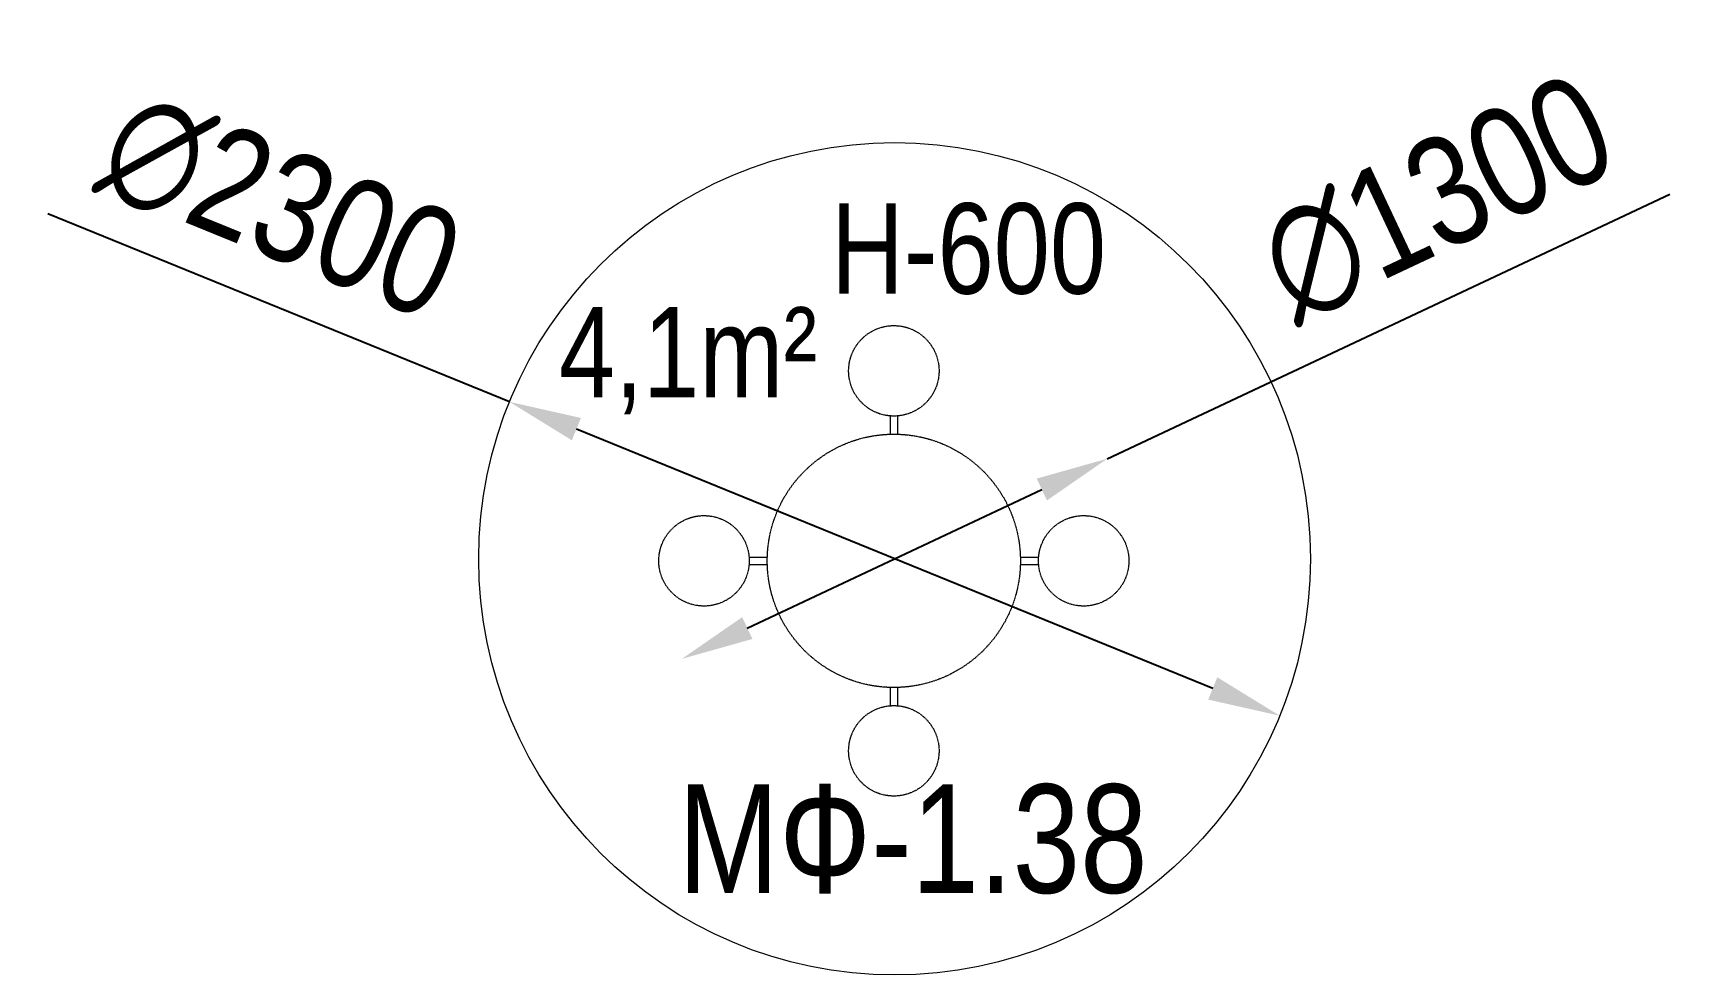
# Model space of a CAD drawing. Header units: millimetres. Extents: x -2245 to 2318, y -1112 to 1490.
import ezdxf

# ---------------------------------------------------------------- set-up
doc = ezdxf.new("R2010")
doc.units = ezdxf.units.MM
doc.linetypes.add('HIDDEN', pattern=[1.905, 1.27, -0.635])
for name, color, linetype in [('DIKOM_АРТИКУЛ', 7, 'Continuous'), ('DIKOM_ЗОНА', 90, 'Continuous'), ('DIKOM_ОБЪЕКТ', 7, 'Continuous'), ('DIKOM_РАЗМЕР_ЗОНА', 7, 'Continuous'), ('DIKOM_РАЗМЕР_ОБЪЕКТА', 7, 'Continuous')]:
    doc.layers.add(name, color=color, linetype=linetype)
doc.styles.add('style1', font='arialbd.ttf', dxfattribs={"width": 0.8})
doc.dimstyles.new('1-50', dxfattribs={"dimtxt": 300, "dimasz": 200, "dimexe": 100, "dimexo": 0, "dimgap": 100, "dimtad": 1, "dimtxsty": 'style1', "dimcen": 200, "dimclrd": 7, "dimclre": 7, "dimclrt": 7, "dimadec": 1, "dimazin": 2, "dimtfac": 1, "dimtmove": 0, "dimatfit": 2, "dimfxl": 0, "dimlwd": 25, "dimlwe": 18, "dimarcsym": 0})

# ---------------------------------------------------------------- blocks, each defined once
blk = doc.blocks.new('*D0')
at = {"layer": 'Defpoints', "color": 0, "transparency": 16777216}
for p in [(-927.7, 471.2), (1202.6, -396.1)]:
    blk.add_point(p, dxfattribs=at)
at = {"layer": 'DIKOM_РАЗМЕР_ЗОНА', "color": 7, "lineweight": 25, "transparency": 16777216}
for p, q in [((-927.7, 471.2), (-2204.4, 990.9)), ((1017.3, -320.6), (-742.4, 395.8))]:
    blk.add_line(p, q, dxfattribs=at)
at = {"layer": 'DIKOM_РАЗМЕР_ЗОНА', "color": 7, "transparency": 16777216}
for points in [[(-729.9, 426.6), (-755, 364.9), (-927.7, 471.2)], [(1029.9, -289.8), (1004.7, -351.5), (1202.6, -396.1)]]:
    blk.add_solid(points, dxfattribs=at)
at = {"layer": 'DIKOM_РАЗМЕР_ЗОНА', "color": 7, "lineweight": 200, "transparency": 16777216, "insert": (-1560.7, 1011.3), "char_height": 300, "attachment_point": 5, "rotation": 337.8481, "style": 'style1'}
blk.add_mtext('{\\fArial|b0|i0|c204|p34;∅2300}', dxfattribs=at)
blk = doc.blocks.new('*D1')
at = {"layer": 'Defpoints', "color": 0, "linetype": 'Continuous', "transparency": 16777216}
for p in [(725.7, 314.1), (-450.8, -239)]:
    blk.add_point(p, dxfattribs=at)
at = {"layer": 'DIKOM_РАЗМЕР_ОБЪЕКТА', "color": 7, "linetype": 'Continuous', "lineweight": 25, "transparency": 16777216}
for p, q in [((725.7, 314.1), (2281.5, 1045.4)), ((-269.8, -153.9), (544.7, 229))]:
    blk.add_line(p, q, dxfattribs=at)
at = {"layer": 'DIKOM_РАЗМЕР_ОБЪЕКТА', "color": 7, "linetype": 'Continuous', "transparency": 16777216}
for points in [[(530.5, 259.2), (558.9, 198.8), (725.7, 314.1)], [(-284, -123.7), (-255.6, -184), (-450.8, -239)]]:
    blk.add_solid(points, dxfattribs=at)
at = {"layer": 'DIKOM_РАЗМЕР_ОБЪЕКТА', "color": 7, "linetype": 'Continuous', "lineweight": 40, "transparency": 16777216, "insert": (1637.6, 1031.8), "char_height": 300, "attachment_point": 5, "rotation": 25.1768, "style": 'style1'}
blk.add_mtext('{\\fArial|b0|i0|c204|p34;∅1300}', dxfattribs=at)

msp = doc.modelspace()

# ---------------------------------------------------------------- linework, layer by layer
at = {"layer": 'DIKOM_ЗОНА', "color": 3, "lineweight": 15}
msp.add_circle((137.436, 37.564), 1150, dxfattribs=at)
at = {"layer": 'DIKOM_ОБЪЕКТ', "color": 7, "linetype": 'HIDDEN', "lineweight": 15}
for p, q in [((125.592, 432.254), (125.592, 381.732)), ((145.398, 432.27), (145.398, 381.726)), ((-265.003, 41.869), (-214.46, 41.869)), ((-265.003, 21.869), (-214.46, 21.869)), ((485.255, 41.869), (535.798, 41.869)), ((485.255, 21.869), (535.798, 21.869)), ((125.592, -317.993), (125.592, -368.516)), ((145.398, -317.988), (145.398, -368.531))]:
    msp.add_line(p, q, dxfattribs=at)
for centre, radius in [((135.398, 556.869), 125), ((135.398, 31.869), 350), ((-389.602, 31.869), 125), ((660.398, 31.869), 125), ((135.398, -493.131), 125)]:
    msp.add_circle(centre, radius, dxfattribs=at)

# ---------------------------------------------------------------- texts
at = {"layer": 'DIKOM_АРТИКУЛ', "insert": (-461.297, -585.714), "char_height": 300, "width": 1229.71876, "attachment_point": 1, "style": 'style1'}
msp.add_mtext('{\\fArial|b0|i0|c204|p34;MФ-1.38}', dxfattribs=at)
at = {"layer": 'DIKOM_РАЗМЕР_ОБЪЕКТА', "char_height": 250, "width": 812.38483, "attachment_point": 1, "style": 'style1'}
for s, insert in [('{\\fArial|b0|i0|c204|p34;H-600}', (-38.517, 1020.055)), ('{\\fArial|b0|i0|c204|p34;4,1m²}', (-790.935, 733.561))]:
    msp.add_mtext(s, dxfattribs=dict(at, insert=insert))

# ---------------------------------------------------------------- dimensions: what is measured, and where the dimension line sits
at = {"layer": 'DIKOM_РАЗМЕР_ЗОНА', "color": 3, "lineweight": 200}
dim = msp.add_diameter_dim_2p(p1=(1202.552, -396.06), p2=(-927.679, 471.187), text='{\\fArial|b0|i0|c204|p34;<>}', dimstyle='1-50', dxfattribs=at)
dim.commit()
dim.dimension.update_dxf_attribs({"geometry": '*D0', "text_midpoint": (-1659.279, 769.032), "dimtype": 163})
at = {"layer": 'DIKOM_РАЗМЕР_ОБЪЕКТА', "color": 7, "linetype": 'Continuous', "lineweight": 40}
dim = msp.add_diameter_dim_2p(p1=(-450.813, -238.954), p2=(725.686, 314.082), text='{\\fArial|b0|i0|c204|p34;<>}', dimstyle='1-50', dxfattribs=at)
dim.commit()
dim.dimension.update_dxf_attribs({"geometry": '*D1', "text_midpoint": (1748.912, 795.069), "dimtype": 163})

doc.saveas('drawing.dxf')
